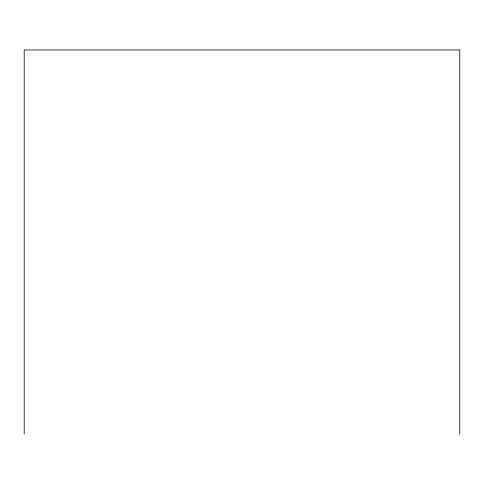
<?xml version="1.0" encoding="UTF-8"?>
<svg xmlns="http://www.w3.org/2000/svg" width="484" height="484" viewBox="0 0 484 484"><rect width="100%" height="100%" fill="white"/><g stroke="black" fill="none" stroke-linecap="round" stroke-linejoin="round"><path stroke-width="0.73" d="M459.8 434.033L459.8 49.967L24.2 49.967L24.2 434.033"/></g></svg>
